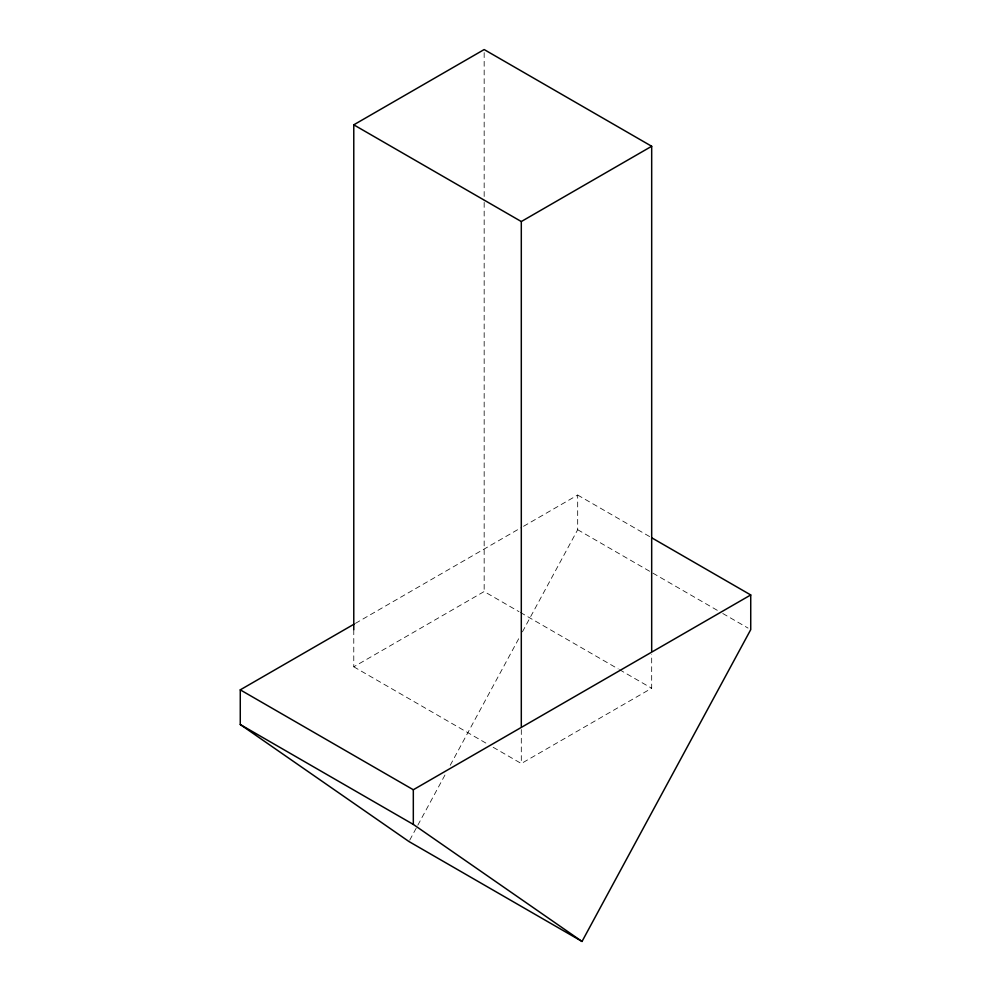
<?xml version="1.0" encoding="UTF-8"?>
<svg xmlns="http://www.w3.org/2000/svg" width="991" height="991" viewBox="0 0 991 991"><rect width="100%" height="100%" fill="white"/><g stroke="black" fill="none" stroke-linecap="round" stroke-linejoin="round"><path stroke-width="0.74" stroke-dasharray="4.96 3.72" d="M409.717 840.182L417.075 826.556M417.818 825.206L445.814 773.451M450.224 765.287L518.739 638.65M522.43 631.837L577.679 529.714L577.679 495.042L522.777 526.741M355.422 623.364L521.439 527.509M353.775 629.756L353.775 666.807L484.165 591.54L518.999 611.658M493.159 747.276L521.303 763.528L651.682 688.25L651.682 654.283M577.679 495.042L650.889 537.308M577.679 529.714L717.447 610.419M722.773 613.491L748.069 628.096M520.349 612.426L618.173 668.913M619.511 669.681L651.682 688.25M353.775 666.807L487.795 744.179M521.303 729.562L521.303 763.528M484.165 52.634L484.165 200.876M484.165 202.412L484.165 591.54"/><path stroke-width="1.49" d="M354.084 624.144L240.268 689.847L240.268 724.52L408.973 841.545L582.027 941.45L750.732 629.632L750.732 594.959L652.227 538.088M353.775 629.756L353.775 124.829L484.165 49.55L651.682 146.272L651.682 651.198M353.775 124.829L521.303 221.538L651.682 146.272M240.268 689.847L413.321 789.753L750.732 594.959M240.268 724.52L413.321 824.425L582.027 941.45M521.303 221.538L521.303 726.465M413.321 789.753L413.321 824.425"/></g></svg>
